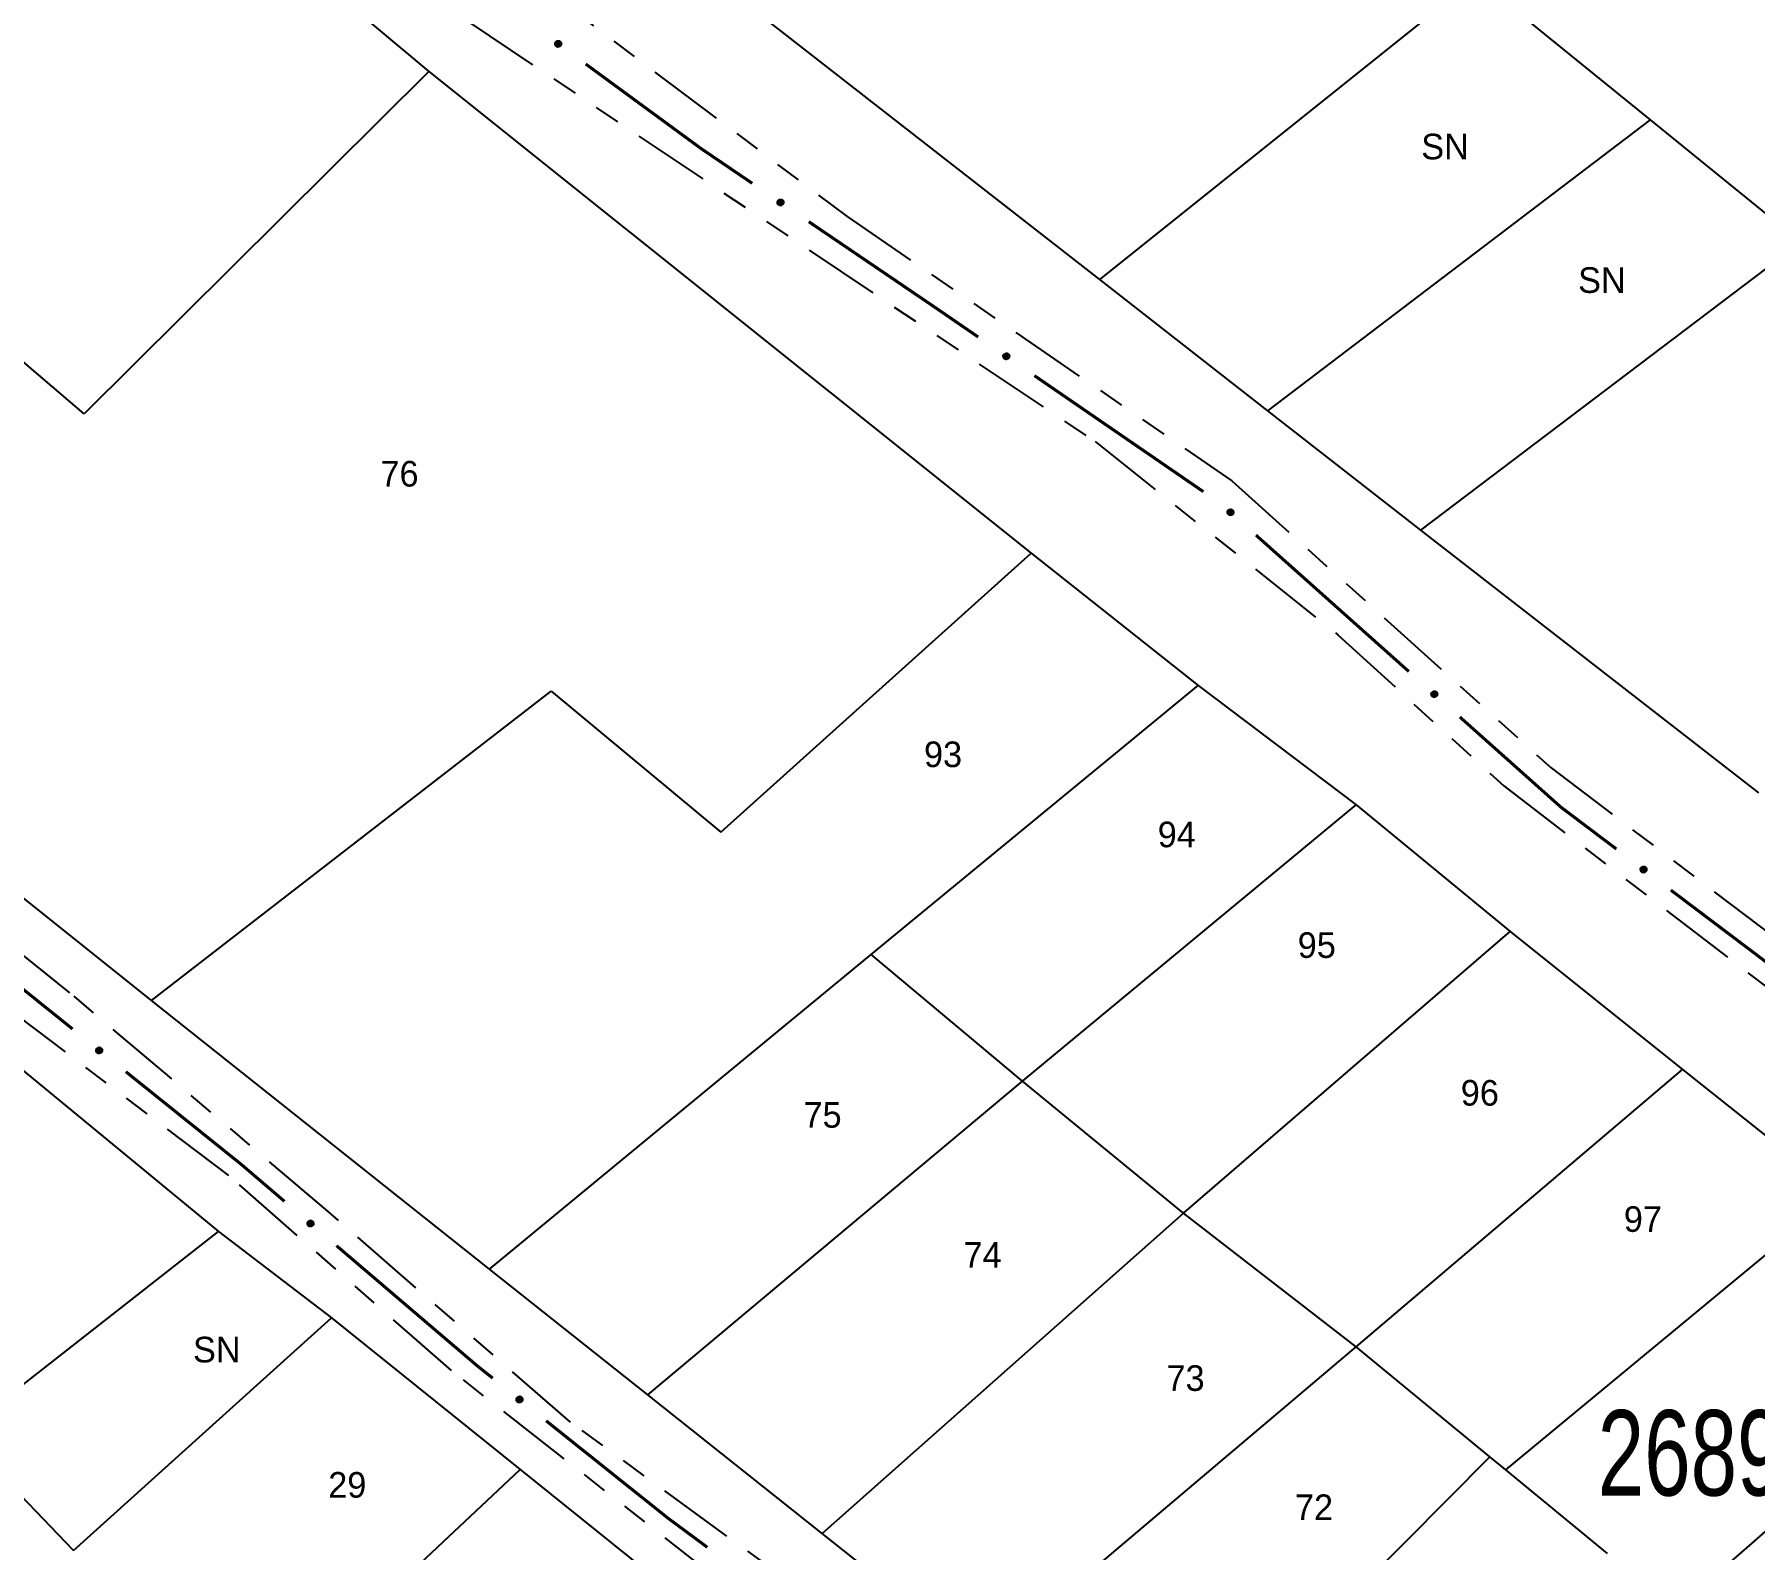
# Model space of a CAD drawing. Extents: x 207981 to 210201, y 4876477 to 4878908.
# Drawn here: x 208648.8 to 208749.6, y 4877163.4 to 4877252.1 of the extents above; entities that cross this region are included whole.
import ezdxf
from ezdxf.enums import TextEntityAlignment as Align

# ---------------------------------------------------------------- set-up
doc = ezdxf.new("R2010")
doc.units = 0
doc.header["$LTSCALE"] = 1.5
doc.header["$MEASUREMENT"] = 0
doc.linetypes.add('TRACO_25', pattern=[8, 3, -1, 1, -1, 1, -1])
for name, color, linetype in [('CD_MALHA_LOTES', 7, 'CONTINUOUS'), ('CD_TXT_QUADRA', 255, 'CONTINUOUS'), ('RU-QUADRA', 210, 'CONTINUOUS'), ('SV-EIXO-RUA-N-PAV', 6, 'CONTINUOUS'), ('SV-RUA-NAO-PAV', 7, 'CONTINUOUS'), ('Th_NmrPort', 1, 'CONTINUOUS')]:
    doc.layers.add(name, color=color, linetype=linetype)
doc.styles.add('ARIAL', font='ARIAL.SHX')

msp = doc.modelspace()

# ---------------------------------------------------------------- linework, layer by layer
at = {"layer": 'CD_MALHA_LOTES', "linetype": 'Continuous', "flags": 128}
for points in [[(208649.9, 4877268.36), (208671.95, 4877249.93)], [(208711.24, 4877237.75), (208682.41, 4877260.24)], [(208711.24, 4877237.75), (208733.28, 4877255.39)], [(208743.5, 4877247.1), (208733.28, 4877255.39)], [(208671.95, 4877249.93), (208651.75, 4877229.89)], [(208671.95, 4877249.93), (208707.23, 4877221.72)], [(208721.08, 4877230.06), (208743.5, 4877247.1)], [(208752.33, 4877239.94), (208743.5, 4877247.1)], [(208730.04, 4877223.07), (208752.33, 4877239.94)], [(208721.08, 4877230.06), (208711.24, 4877237.75)], [(208651.75, 4877229.89), (208647.2, 4877233.76)], [(208730.04, 4877223.07), (208721.08, 4877230.06)], [(208749.85, 4877207.69), (208730.04, 4877223.07)], [(208689.04, 4877205.39), (208707.23, 4877221.72)], [(208707.23, 4877221.72), (208717, 4877213.98)], [(208655.7, 4877195.53), (208629.01, 4877216.87)], [(208655.7, 4877195.53), (208679.11, 4877213.64)], [(208679.11, 4877213.64), (208689.04, 4877205.39)], [(208697.86, 4877198.22), (208717, 4877213.98)], [(208717, 4877213.98), (208726.26, 4877206.99)], [(208706.72, 4877190.82), (208726.26, 4877206.99)], [(208726.26, 4877206.99), (208735.27, 4877199.58)], [(208716.15, 4877183.08), (208735.27, 4877199.58)], [(208735.27, 4877199.58), (208745.37, 4877191.5)], [(208675.49, 4877179.81), (208697.86, 4877198.22)], [(208706.72, 4877190.82), (208697.86, 4877198.22)], [(208675.49, 4877179.81), (208655.7, 4877195.53)], [(208647.65, 4877191.87), (208659.63, 4877182)], [(208726.26, 4877175.25), (208745.37, 4877191.5)], [(208745.37, 4877191.5), (208754.55, 4877184.19)], [(208684.77, 4877172.44), (208706.72, 4877190.82)], [(208716.15, 4877183.08), (208706.72, 4877190.82)], [(208735.02, 4877168.05), (208754.55, 4877184.19)], [(208694.98, 4877164.33), (208716.15, 4877183.08)], [(208726.26, 4877175.25), (208716.15, 4877183.08)], [(208644.53, 4877170.2), (208659.63, 4877182)], [(208659.63, 4877182), (208666.25, 4877176.95)], [(208684.77, 4877172.44), (208675.49, 4877179.81)], [(208651.14, 4877163.34), (208666.25, 4877176.95)], [(208666.25, 4877176.95), (208677.3, 4877168.08)], [(208744.98, 4877159.86), (208764.12, 4877176.57)], [(208704.45, 4877156.81), (208726.26, 4877175.25)], [(208734.08, 4877168.82), (208726.26, 4877175.25)], [(208694.98, 4877164.33), (208684.77, 4877172.44)], [(208651.14, 4877163.34), (208644.53, 4877170.2)], [(208714.44, 4877149.03), (208734.08, 4877168.82)], [(208735.02, 4877168.05), (208734.08, 4877168.82)], [(208660.82, 4877152.6), (208677.3, 4877168.08)], [(208677.3, 4877168.08), (208688.16, 4877159.34)], [(208740.98, 4877163.15), (208735.02, 4877168.05)], [(208704.45, 4877156.81), (208694.98, 4877164.33)]]:
    msp.add_lwpolyline(points, dxfattribs=at)
at = {"layer": 'RU-QUADRA', "linetype": 'Continuous', "flags": 128}
for points in [[(208749.85, 4877207.69), (208730.04, 4877223.07), (208721.08, 4877230.06), (208711.24, 4877237.75), (208682.41, 4877260.24), (208673.1, 4877268.04), (208663.53, 4877276.06), (208644.37, 4877292.11), (208633.05, 4877301.59), (208622.98, 4877310.01), (208603.37, 4877326.42), (208612.27, 4877334.21), (208622.18, 4877342.9), (208631.59, 4877351.14), (208641.67, 4877359.97), (208661.34, 4877344.56), (208673, 4877335.43), (208684.34, 4877326.55), (208696.11, 4877317.09), (208704.77, 4877309.72), (208714.94, 4877301.75), (208743.65, 4877278.89), (208772.63, 4877255.61)], [(208649.9, 4877268.36), (208671.95, 4877249.93), (208707.23, 4877221.72), (208717, 4877213.98), (208726.26, 4877206.99), (208735.27, 4877199.58), (208745.37, 4877191.5), (208754.55, 4877184.19)], [(208534.84, 4877250.43), (208544.58, 4877259.42), (208553.5, 4877267.84), (208572.48, 4877252.05), (208582.35, 4877244.06), (208592.83, 4877235.75), (208602.76, 4877227.64), (208611.63, 4877220.4), (208620.37, 4877213.65), (208628.11, 4877207.54), (208640.28, 4877197.74), (208647.65, 4877191.87), (208659.63, 4877182), (208666.25, 4877176.95), (208677.3, 4877168.08), (208688.16, 4877159.34)], [(208704.45, 4877156.81), (208694.98, 4877164.33), (208684.77, 4877172.44), (208675.49, 4877179.81), (208655.7, 4877195.53), (208629.01, 4877216.87), (208623.89, 4877220.97), (208619.91, 4877224.15), (208612.24, 4877230.28), (208591.89, 4877246.56), (208586.84, 4877250.26), (208581.95, 4877254.14)]]:
    msp.add_lwpolyline(points, dxfattribs=at)
at = {"layer": 'SV-EIXO-RUA-N-PAV'}
for points in [[(208679.467983, 4877251.720946), (208679.516209, 4877251.729085), (208679.559322, 4877251.726219), (208679.594592, 4877251.713478), (208679.622823, 4877251.694093), (208679.649471, 4877251.671008), (208679.671204, 4877251.641806), (208679.688145, 4877251.604052), (208679.696649, 4877251.555732), (208679.69081, 4877251.51176), (208679.680169, 4877251.476514), (208679.661651, 4877251.445912), (208679.638791, 4877251.4204), (208679.607711, 4877251.398829), (208679.569284, 4877251.382034), (208679.520489, 4877251.374659), (208679.478241, 4877251.377759), (208679.44445, 4877251.390978), (208679.413803, 4877251.40979), (208679.38688, 4877251.433684), (208679.365712, 4877251.462472), (208679.348872, 4877251.501193), (208679.342231, 4877251.54945), (208679.344842, 4877251.591622), (208679.357583, 4877251.62559), (208679.376783, 4877251.655345), (208679.399612, 4877251.682355), (208679.428057, 4877251.705423), (208679.467983, 4877251.720946)], [(208692.484991, 4877242.428224), (208692.532891, 4877242.438102), (208692.576079, 4877242.436797), (208692.611787, 4877242.425341), (208692.640701, 4877242.406989), (208692.668167, 4877242.384883), (208692.690941, 4877242.356486), (208692.709237, 4877242.31937), (208692.719483, 4877242.271389), (208692.715238, 4877242.227235), (208692.705879, 4877242.191626), (208692.688479, 4877242.160375), (208692.666557, 4877242.134053), (208692.636278, 4877242.111372), (208692.598483, 4877242.093198), (208692.549987, 4877242.084063), (208692.507655, 4877242.085633), (208692.473408, 4877242.097621), (208692.442101, 4877242.115312), (208692.41433, 4877242.138217), (208692.392135, 4877242.166221), (208692.373906, 4877242.204307), (208692.365524, 4877242.252293), (208692.366608, 4877242.294531), (208692.378112, 4877242.328938), (208692.396223, 4877242.359368), (208692.41806, 4877242.387186), (208692.445652, 4877242.411267), (208692.484991, 4877242.428224)], [(208705.710486, 4877233.422455), (208705.75844, 4877233.432071), (208705.80162, 4877233.430531), (208705.837265, 4877233.41888), (208705.866079, 4877233.400371), (208705.893424, 4877233.378115), (208705.916043, 4877233.349595), (208705.934135, 4877233.312379), (208705.94412, 4877233.264343), (208705.939634, 4877233.220212), (208705.930081, 4877233.184655), (208705.912511, 4877233.153499), (208705.890446, 4877233.127297), (208705.860043, 4877233.104782), (208705.82215, 4877233.086815), (208705.773604, 4877233.077944), (208705.731282, 4877233.079745), (208705.697101, 4877233.09192), (208705.66589, 4877233.109781), (208705.638245, 4877233.132837), (208705.616204, 4877233.160962), (208705.598182, 4877233.199147), (208705.590062, 4877233.247177), (208705.591376, 4877233.289409), (208705.603068, 4877233.323753), (208705.621345, 4877233.354084), (208705.643333, 4877233.381782), (208705.671056, 4877233.405713), (208705.710486, 4877233.422455)], [(208718.860021, 4877224.291648), (208718.908805, 4877224.295135), (208718.951446, 4877224.288156), (208718.985335, 4877224.272098), (208719.011581, 4877224.250101), (208719.035898, 4877224.224571), (208719.054736, 4877224.193424), (208719.067986, 4877224.154222), (208719.071827, 4877224.105309), (208719.061807, 4877224.062098), (208719.047842, 4877224.028032), (208719.02648, 4877223.999342), (208719.001284, 4877223.976135), (208718.968282, 4877223.957638), (208718.928424, 4877223.944598), (208718.879147, 4877223.941926), (208718.83739, 4877223.949055), (208718.805019, 4877223.965447), (208718.776313, 4877223.987105), (208718.7518, 4877224.013466), (208718.733484, 4877224.044148), (208718.720427, 4877224.084303), (208718.718435, 4877224.132974), (208718.725069, 4877224.174702), (208718.741003, 4877224.207295), (208718.762962, 4877224.235077), (208718.788271, 4877224.259778), (208718.818793, 4877224.280017), (208718.860021, 4877224.291648)], [(208730.801971, 4877213.643196), (208730.850755, 4877213.646687), (208730.893396, 4877213.639711), (208730.927286, 4877213.623657), (208730.953534, 4877213.601661), (208730.977854, 4877213.576134), (208730.996694, 4877213.544988), (208731.009948, 4877213.505787), (208731.013793, 4877213.456875), (208731.003776, 4877213.413663), (208730.989814, 4877213.379595), (208730.968454, 4877213.350904), (208730.94326, 4877213.327695), (208730.91026, 4877213.309194), (208730.870403, 4877213.296151), (208730.821126, 4877213.293475), (208730.779369, 4877213.3006), (208730.746997, 4877213.31699), (208730.718289, 4877213.338646), (208730.693773, 4877213.365005), (208730.675455, 4877213.395685), (208730.662395, 4877213.435839), (208730.660398, 4877213.48451), (208730.667029, 4877213.526239), (208730.682959, 4877213.558833), (208730.704917, 4877213.586616), (208730.730223, 4877213.611319), (208730.760744, 4877213.631562), (208730.801971, 4877213.643196)], [(208743.045092, 4877203.375838), (208743.093427, 4877203.383305), (208743.136495, 4877203.379838), (208743.171584, 4877203.366608), (208743.199543, 4877203.346831), (208743.225868, 4877203.323378), (208743.247191, 4877203.293876), (208743.263605, 4877203.25589), (208743.271435, 4877203.207455), (208743.264984, 4877203.163569), (208743.253854, 4877203.128474), (208743.234911, 4877203.098133), (208743.211698, 4877203.072942), (208743.180321, 4877203.051806), (208743.141663, 4877203.035548), (208743.09277, 4877203.028853), (208743.05057, 4877203.032541), (208743.016966, 4877203.04623), (208742.986584, 4877203.065467), (208742.959996, 4877203.089733), (208742.939231, 4877203.118814), (208742.922932, 4877203.157765), (208742.916964, 4877203.20611), (208742.920162, 4877203.248242), (208742.933375, 4877203.282029), (208742.952987, 4877203.311514), (208742.97619, 4877203.338203), (208743.004954, 4877203.360873), (208743.045092, 4877203.375838)], [(208652.678296, 4877192.440965), (208652.629758, 4877192.434952), (208652.586813, 4877192.439708), (208652.552137, 4877192.453985), (208652.524784, 4877192.47459), (208652.499174, 4877192.498823), (208652.478745, 4877192.528951), (208652.463478, 4877192.567412), (208652.457103, 4877192.616059), (208652.464867, 4877192.659732), (208652.477045, 4877192.694478), (208652.496889, 4877192.724237), (208652.520847, 4877192.748721), (208652.552844, 4877192.768907), (208652.591972, 4877192.783998), (208652.641044, 4877192.789224), (208652.683114, 4877192.784272), (208652.716292, 4877192.769582), (208652.746084, 4877192.749443), (208652.771932, 4877192.72439), (208652.791816, 4877192.6947), (208652.806939, 4877192.655277), (208652.811455, 4877192.606775), (208652.806996, 4877192.564758), (208652.792776, 4877192.531383), (208652.772288, 4877192.502499), (208652.748295, 4877192.476518), (208652.718864, 4877192.454721), (208652.678296, 4877192.440965)], [(208665.048266, 4877182.300672), (208664.99957, 4877182.29612), (208664.956787, 4877182.302166), (208664.922556, 4877182.317479), (208664.895835, 4877182.338899), (208664.870966, 4877182.36389), (208664.851452, 4877182.394619), (208664.837348, 4877182.433522), (208664.83244, 4877182.482339), (208664.841514, 4877182.525759), (208664.854731, 4877182.560122), (208664.875462, 4877182.589271), (208664.900145, 4877182.613023), (208664.932734, 4877182.632238), (208664.972298, 4877182.646145), (208665.021505, 4877182.649893), (208665.063407, 4877182.643678), (208665.096129, 4877182.627997), (208665.125301, 4877182.606971), (208665.150385, 4877182.581152), (208665.169366, 4877182.550877), (208665.183297, 4877182.511017), (208665.186352, 4877182.462401), (208665.180631, 4877182.420538), (208665.165414, 4877182.387605), (208665.144066, 4877182.35935), (208665.119303, 4877182.334102), (208665.08923, 4877182.313201), (208665.048266, 4877182.300672)], [(208677.292182, 4877171.99745), (208677.243661, 4877171.991311), (208677.200704, 4877171.995957), (208677.16599, 4877172.010144), (208677.138584, 4877172.03068), (208677.112912, 4877172.054846), (208677.092406, 4877172.084922), (208677.077039, 4877172.123343), (208677.070539, 4877172.171974), (208677.078191, 4877172.215667), (208677.090279, 4877172.250443), (208677.110047, 4877172.280254), (208677.133941, 4877172.304799), (208677.165886, 4877172.325067), (208677.204975, 4877172.340259), (208677.254033, 4877172.345612), (208677.296116, 4877172.340768), (208677.329332, 4877172.326164), (208677.359175, 4877172.306102), (208677.385088, 4877172.281115), (208677.405048, 4877172.251477), (208677.420273, 4877172.212093), (208677.424914, 4877172.163603), (208677.420563, 4877172.121575), (208677.406429, 4877172.088163), (208677.386015, 4877172.059226), (208677.36209, 4877172.033183), (208677.332716, 4877172.01131), (208677.292182, 4877171.99745)]]:
    msp.add_lwpolyline(points, close=True, dxfattribs=at)
for points in [[(208679.342231, 4877251.54945), (208679.607711, 4877251.398829)], [(208679.344695, 4877251.568446), (208679.618816, 4877251.411564)], [(208679.344842, 4877251.591622), (208679.638791, 4877251.4204)], [(208679.348872, 4877251.501193), (208679.569284, 4877251.382034)], [(208679.349553, 4877251.524286), (208679.585739, 4877251.391818)], [(208679.353557, 4877251.605934), (208679.64749, 4877251.434535)], [(208679.357583, 4877251.62559), (208679.661651, 4877251.445912)], [(208679.36314, 4877251.480497), (208679.538354, 4877251.382557)], [(208679.365712, 4877251.462472), (208679.520489, 4877251.374659)], [(208679.369023, 4877251.638584), (208679.667947, 4877251.460144)], [(208679.376783, 4877251.655345), (208679.680169, 4877251.476514)], [(208679.380172, 4877251.446026), (208679.493901, 4877251.379607)], [(208679.38688, 4877251.433684), (208679.478241, 4877251.377759)], [(208679.3919, 4877251.667495), (208679.682531, 4877251.498516)], [(208679.399612, 4877251.682355), (208679.69081, 4877251.51176)], [(208679.417566, 4877251.690979), (208679.690292, 4877251.536811)], [(208679.428057, 4877251.705423), (208679.696649, 4877251.555732)], [(208679.447635, 4877251.711237), (208679.688442, 4877251.580458)], [(208679.467983, 4877251.720946), (208679.688145, 4877251.604052)], [(208679.494432, 4877251.724312), (208679.67346, 4877251.626961)], [(208679.516209, 4877251.729085), (208679.671204, 4877251.641806)], [(208679.540792, 4877251.727557), (208679.652614, 4877251.660844)], [(208679.559322, 4877251.726219), (208679.649471, 4877251.671008)], [(208692.365524, 4877242.252293), (208692.636278, 4877242.111372)], [(208692.366608, 4877242.294531), (208692.666557, 4877242.134053)], [(208692.367299, 4877242.271364), (208692.646915, 4877242.1245)], [(208692.373751, 4877242.22741), (208692.614574, 4877242.103571)], [(208692.373906, 4877242.204307), (208692.598483, 4877242.093198)], [(208692.3748, 4877242.309149), (208692.67474, 4877242.148493)], [(208692.378112, 4877242.328938), (208692.688479, 4877242.160375)], [(208692.388914, 4877242.184141), (208692.567555, 4877242.092602)], [(208692.389075, 4877242.342337), (208692.694257, 4877242.174826)], [(208692.392135, 4877242.166221), (208692.549987, 4877242.084063)], [(208692.396223, 4877242.359368), (208692.705879, 4877242.191626)], [(208692.407181, 4877242.150308), (208692.523237, 4877242.088046)], [(208692.410891, 4877242.372057), (208692.707443, 4877242.213699)], [(208692.41433, 4877242.138217), (208692.507655, 4877242.085633)], [(208692.41806, 4877242.387186), (208692.715238, 4877242.227235)], [(208692.435691, 4877242.396454), (208692.713815, 4877242.25225)], [(208692.445652, 4877242.411267), (208692.719483, 4877242.271389)], [(208692.465008, 4877242.417786), (208692.710387, 4877242.295802)], [(208692.484991, 4877242.428224), (208692.709237, 4877242.31937)], [(208692.511301, 4877242.432545), (208692.693733, 4877242.341732)], [(208692.532891, 4877242.438102), (208692.690941, 4877242.356486)], [(208692.557514, 4877242.437464), (208692.671675, 4877242.374839)], [(208692.576079, 4877242.436797), (208692.668167, 4877242.384883)], [(208705.590062, 4877233.247177), (208705.860043, 4877233.104782)], [(208705.591376, 4877233.289409), (208705.890446, 4877233.127297)], [(208705.591941, 4877233.266239), (208705.870752, 4877233.117851)], [(208705.598153, 4877233.22225), (208705.838297, 4877233.097099)], [(208705.598182, 4877233.199147), (208705.82215, 4877233.086815)], [(208705.599648, 4877233.303983), (208705.898707, 4877233.141693)], [(208705.603068, 4877233.323753), (208705.912511, 4877233.153499)], [(208705.61308, 4877233.178899), (208705.791219, 4877233.086387)], [(208705.614104, 4877233.337092), (208705.918368, 4877233.167918)], [(208705.616204, 4877233.160962), (208705.773604, 4877233.077944)], [(208705.621345, 4877233.354084), (208705.930081, 4877233.184655)], [(208705.631162, 4877233.144967), (208705.746877, 4877233.082072)], [(208705.636081, 4877233.366692), (208705.931766, 4877233.20672)], [(208705.638245, 4877233.132837), (208705.731282, 4877233.079745)], [(208705.643333, 4877233.381782), (208705.939634, 4877233.220212)], [(208705.661014, 4877233.390953), (208705.938347, 4877233.245235)], [(208705.671056, 4877233.405713), (208705.94412, 4877233.264343)], [(208705.690447, 4877233.412125), (208705.935157, 4877233.288805)], [(208705.710486, 4877233.422455), (208705.934135, 4877233.312379)], [(208705.73682, 4877233.426632), (208705.918754, 4877233.334825)], [(208705.75844, 4877233.432071), (208705.916043, 4877233.349595)], [(208705.783059, 4877233.431299), (208705.896877, 4877233.368052)], [(208705.80162, 4877233.430531), (208705.893424, 4877233.378115)], [(208718.718435, 4877224.132974), (208718.968282, 4877223.957638)], [(208718.720427, 4877224.084303), (208718.928424, 4877223.944598)], [(208718.722705, 4877224.151646), (208718.980555, 4877223.969251)], [(208718.723315, 4877224.107225), (208718.94574, 4877223.952762)], [(208718.725069, 4877224.174702), (208719.001284, 4877223.976135)], [(208718.732649, 4877224.062336), (208718.897686, 4877223.948078)], [(208718.733484, 4877224.044148), (208718.879147, 4877223.941926)], [(208718.735114, 4877224.188115), (208719.011295, 4877223.989373)], [(208718.741003, 4877224.207295), (208719.02648, 4877223.999342)], [(208718.746304, 4877224.026393), (208718.853154, 4877223.949395)], [(208718.7518, 4877224.013466), (208718.83739, 4877223.949055)], [(208718.753634, 4877224.219135), (208719.034109, 4877224.012907)], [(208718.762962, 4877224.235077), (208719.047842, 4877224.028032)], [(208718.779173, 4877224.245724), (208719.052298, 4877224.049707)], [(208718.788271, 4877224.259778), (208719.061807, 4877224.062098)], [(208718.806968, 4877224.266644), (208719.063689, 4877224.087083)], [(208718.818793, 4877224.280017), (208719.071827, 4877224.105309)], [(208718.838838, 4877224.283931), (208719.066024, 4877224.130707)], [(208718.860021, 4877224.291648), (208719.067986, 4877224.154222)], [(208718.886671, 4877224.292468), (208719.055561, 4877224.17843)], [(208718.908805, 4877224.295135), (208719.054736, 4877224.193424)], [(208718.93313, 4877224.291261), (208719.038053, 4877224.214153)], [(208718.951446, 4877224.288156), (208719.035898, 4877224.224571)], [(208730.667029, 4877213.526239), (208730.94326, 4877213.327695)], [(208730.677073, 4877213.539652), (208730.953271, 4877213.340934)], [(208730.682959, 4877213.558833), (208730.968454, 4877213.350904)], [(208730.69559, 4877213.570673), (208730.976083, 4877213.36447)], [(208730.704917, 4877213.586616), (208730.989814, 4877213.379595)], [(208730.721126, 4877213.597265), (208730.994269, 4877213.401271)], [(208730.730223, 4877213.611319), (208731.003776, 4877213.413663)], [(208730.74892, 4877213.618187), (208731.005656, 4877213.438649)], [(208730.760744, 4877213.631562), (208731.013793, 4877213.456875)], [(208730.780788, 4877213.635477), (208731.007988, 4877213.482272)], [(208730.801971, 4877213.643196), (208731.009948, 4877213.505787)], [(208730.828621, 4877213.644018), (208730.99752, 4877213.529995)], [(208730.850755, 4877213.646687), (208730.996694, 4877213.544988)], [(208730.875079, 4877213.642815), (208730.98001, 4877213.565716)], [(208730.893396, 4877213.639711), (208730.977854, 4877213.576134)], [(208730.660398, 4877213.48451), (208730.91026, 4877213.309194)], [(208730.662395, 4877213.435839), (208730.870403, 4877213.296151)], [(208730.664667, 4877213.503182), (208730.922532, 4877213.320809)], [(208730.66528, 4877213.458761), (208730.887719, 4877213.304317)], [(208730.674619, 4877213.413873), (208730.839665, 4877213.299629)], [(208730.675455, 4877213.395685), (208730.821126, 4877213.293475)], [(208730.688276, 4877213.377931), (208730.795133, 4877213.300942)], [(208730.693773, 4877213.365005), (208730.779369, 4877213.3006)], [(208742.916964, 4877203.20611), (208743.180321, 4877203.051806)], [(208742.919692, 4877203.225069), (208743.191602, 4877203.064385)], [(208742.920162, 4877203.248242), (208743.211698, 4877203.072942)], [(208742.922932, 4877203.157765), (208743.141663, 4877203.035548)], [(208742.923935, 4877203.180847), (208743.158253, 4877203.045102)], [(208742.929076, 4877203.262431), (208743.220593, 4877203.086955)], [(208742.933375, 4877203.282029), (208743.234911, 4877203.098133)], [(208742.936911, 4877203.136873), (208743.110744, 4877203.036502)], [(208742.939231, 4877203.118814), (208743.09277, 4877203.028853)], [(208742.944995, 4877203.294862), (208743.241405, 4877203.112277)], [(208742.952987, 4877203.311514), (208743.253854, 4877203.128474)], [(208742.953461, 4877203.102167), (208743.066254, 4877203.034171)], [(208742.959996, 4877203.089733), (208743.05057, 4877203.032541)], [(208742.968272, 4877203.323452), (208743.256522, 4877203.150441)], [(208742.97619, 4877203.338203), (208743.264984, 4877203.163569)], [(208742.994263, 4877203.346576), (208743.264816, 4877203.188625)], [(208743.004954, 4877203.360873), (208743.271435, 4877203.207455)], [(208743.024611, 4877203.366413), (208743.263573, 4877203.232293)], [(208743.045092, 4877203.375838), (208743.263605, 4877203.25589)], [(208743.071585, 4877203.378835), (208743.24924, 4877203.279)], [(208743.093427, 4877203.383305), (208743.247191, 4877203.293876)], [(208743.117987, 4877203.381435), (208743.228868, 4877203.31317)], [(208743.136495, 4877203.379838), (208743.225868, 4877203.323378)], [(208652.718864, 4877192.454721), (208652.457103, 4877192.616059)], [(208652.678296, 4877192.440965), (208652.463478, 4877192.567412)], [(208652.69905, 4877192.449772), (208652.464217, 4877192.590997)], [(208652.729979, 4877192.46869), (208652.464284, 4877192.634683)], [(208652.748295, 4877192.476518), (208652.464867, 4877192.659732)], [(208652.756652, 4877192.491024), (208652.47372, 4877192.672601)], [(208652.772288, 4877192.502499), (208652.477045, 4877192.694478)], [(208652.651724, 4877192.438764), (208652.477143, 4877192.543881)], [(208652.629758, 4877192.434952), (208652.478745, 4877192.528951)], [(208652.780776, 4877192.518903), (208652.489974, 4877192.710295)], [(208652.605266, 4877192.437557), (208652.496481, 4877192.509116)], [(208652.792776, 4877192.531383), (208652.496889, 4877192.724237)], [(208652.586813, 4877192.439708), (208652.499174, 4877192.498823)], [(208652.79766, 4877192.550843), (208652.511536, 4877192.734981)], [(208652.806996, 4877192.564758), (208652.520847, 4877192.748721)], [(208652.80816, 4877192.587906), (208652.541191, 4877192.756672)], [(208652.811455, 4877192.606775), (208652.552844, 4877192.768907)], [(208652.805245, 4877192.632236), (208652.575102, 4877192.774946)], [(208652.806939, 4877192.655277), (208652.591972, 4877192.783998)], [(208652.793593, 4877192.67658), (208652.622849, 4877192.782117)], [(208652.791816, 4877192.6947), (208652.641044, 4877192.789224)], [(208652.778091, 4877192.711766), (208652.667389, 4877192.783114)], [(208652.771932, 4877192.72439), (208652.683114, 4877192.784272)], [(208665.08923, 4877182.313201), (208664.83244, 4877182.482339)], [(208665.048266, 4877182.300672), (208664.837348, 4877182.433522)], [(208665.069276, 4877182.30885), (208664.838796, 4877182.457074)], [(208665.10076, 4877182.326829), (208664.840178, 4877182.500738)], [(208665.119303, 4877182.334102), (208664.841514, 4877182.525759)], [(208665.02164, 4877182.29927), (208664.850299, 4877182.409591)], [(208665.128092, 4877182.348351), (208664.850749, 4877182.538355)], [(208664.99957, 4877182.29612), (208664.851452, 4877182.394619)], [(208665.144066, 4877182.35935), (208664.854731, 4877182.560122)], [(208665.153044, 4877182.375492), (208664.86813, 4877182.575543)], [(208664.975167, 4877182.299462), (208664.868584, 4877182.374259)], [(208664.956787, 4877182.302166), (208664.870966, 4877182.36389)], [(208665.165414, 4877182.387605), (208664.875462, 4877182.589271)], [(208665.170881, 4877182.406909), (208664.890424, 4877182.59957)], [(208665.180631, 4877182.420538), (208664.900145, 4877182.613023)], [(208665.182491, 4877182.44364), (208664.920718, 4877182.620359)], [(208665.186352, 4877182.462401), (208664.932734, 4877182.632238)], [(208665.180911, 4877182.488038), (208664.955164, 4877182.637605)], [(208665.183297, 4877182.511017), (208664.972298, 4877182.646145)], [(208665.170598, 4877182.532712), (208665.003105, 4877182.643337)], [(208665.169366, 4877182.550877), (208665.021505, 4877182.649893)], [(208665.156161, 4877182.568348), (208665.047654, 4877182.642993)], [(208665.150385, 4877182.581152), (208665.063407, 4877182.643678)], [(208677.370409, 4877172.047711), (208677.08701, 4877172.228558)], [(208677.386015, 4877172.059226), (208677.090279, 4877172.250443)], [(208677.394461, 4877172.075652), (208677.103167, 4877172.266294)], [(208677.406429, 4877172.088163), (208677.110047, 4877172.280254)], [(208677.411263, 4877172.107635), (208677.124665, 4877172.291036)], [(208677.420563, 4877172.121575), (208677.133941, 4877172.304799)], [(208677.421667, 4877172.144726), (208677.154264, 4877172.312802)], [(208677.424914, 4877172.163603), (208677.165886, 4877172.325067)], [(208677.418638, 4877172.189048), (208677.188129, 4877172.331164)], [(208677.420273, 4877172.212093), (208677.204975, 4877172.340259)], [(208677.406872, 4877172.233361), (208677.235856, 4877172.338458)], [(208677.405048, 4877172.251477), (208677.254033, 4877172.345612)], [(208677.39128, 4877172.268507), (208677.280394, 4877172.33957)], [(208677.385088, 4877172.281115), (208677.296116, 4877172.340768)], [(208677.332716, 4877172.01131), (208677.070539, 4877172.171974)], [(208677.292182, 4877171.99745), (208677.077039, 4877172.123343)], [(208677.343794, 4877172.025308), (208677.077673, 4877172.190616)], [(208677.312914, 4877172.00631), (208677.077717, 4877172.14693)], [(208677.36209, 4877172.033183), (208677.078191, 4877172.215667)], [(208677.265616, 4877171.99518), (208677.090765, 4877172.099848)], [(208677.243661, 4877171.991311), (208677.092406, 4877172.084922)], [(208677.219161, 4877171.993854), (208677.110193, 4877172.065132)], [(208677.200704, 4877171.995957), (208677.112912, 4877172.054846)]]:
    msp.add_lwpolyline(points, dxfattribs=at)
at = {"layer": 'SV-EIXO-RUA-N-PAV', "const_width": 0.18}
for points in [[(208681.132067, 4877250.365104), (208687.585075, 4877245.636607)], [(208687.585075, 4877245.636607), (208687.88904, 4877245.413874)], [(208687.88904, 4877245.413874), (208690.887121, 4877243.379461)], [(208694.197024, 4877241.133456), (208701.644306, 4877236.079943)], [(208701.644306, 4877236.079943), (208701.730597, 4877236.021388)], [(208701.730597, 4877236.021388), (208704.117829, 4877234.382393)], [(208707.415432, 4877232.118367), (208717.308241, 4877225.326289)], [(208720.386714, 4877222.782777), (208727.850306, 4877216.127344)], [(208727.850306, 4877216.127344), (208727.99248, 4877216.000564)], [(208727.99248, 4877216.000564), (208729.343128, 4877214.796373)], [(208732.328792, 4877212.134455), (208737.553705, 4877207.476098)], [(208737.553705, 4877207.476098), (208738.250063, 4877206.85525)], [(208738.250063, 4877206.85525), (208741.496867, 4877204.405906)], [(208744.690132, 4877201.996952), (208751.874978, 4877196.576805)], [(208651.075342, 4877193.868559), (208646.395951, 4877197.623995)], [(208660.920734, 4877185.967162), (208654.194937, 4877191.364936)], [(208661.206812, 4877185.723068), (208660.920734, 4877185.967162)], [(208663.488975, 4877183.775831), (208661.206812, 4877185.723068)], [(208674.743938, 4877174.17262), (208666.531858, 4877181.179514)], [(208674.904046, 4877174.044802), (208674.743938, 4877174.17262)], [(208675.685555, 4877173.420908), (208674.904046, 4877174.044802)], [(208685.972342, 4877165.208768), (208678.811591, 4877170.925333)], [(208686.645331, 4877164.710651), (208685.972342, 4877165.208768)], [(208688.252895, 4877163.520803), (208686.645331, 4877164.710651)]]:
    msp.add_lwpolyline(points, dxfattribs=at)
at = {"layer": 'SV-RUA-NAO-PAV', "linetype": 'TRACO_25'}
for points in [[(208489.951804, 4877423.539034, 3.536375), (208500.646516, 4877415.098751, 3.511387), (208542.680789, 4877374.429569, 3.711287), (208582.070048, 4877335.440926, 3.936174), (208585.018711, 4877332.773456, 4.610834), (208594.416723, 4877323.049601, 4.028788), (208607.088959, 4877311.174281, 4.377327), (208637.68137, 4877286.894898, 5.422946), (208656.393693, 4877271.520486, 6.593043), (208696.442403, 4877241.434249, 9.306673), (208718.967557, 4877225.962213, 9.953961), (208737.673975, 4877209.159704, 10.626145), (208789.076615, 4877170.136172, 10.99958)], [(208699.105128, 4877157.112806, 10.07844), (208680.247296, 4877170.848758, 10.07844), (208666.045719, 4877183.187833, 10.07844), (208650.912891, 4877195.992534, 10.07844), (208633.219123, 4877210.194111, 10.07844), (208616.223793, 4877222.533186, 10.07844), (208605.009437, 4877232.465576, 10.028648), (208598.018817, 4877237.983412, 6.468565), (208594.453921, 4877240.675582, 6.418774), (208588.301702, 4877245.018324, 6.443669), (208582.253885, 4877250.278166, 6.493461), (208577.609713, 4877254.39782, 6.493461)], [(208674.27291, 4877252.827576, 8.435325), (208710.962653, 4877228.256665, 9.680109), (208725.20731, 4877216.929187, 10.227814), (208734.904864, 4877208.094265, 10.501667), (208763.50911, 4877186.217538, 10.750624)], [(208765.633674, 4877102.67038, 9.953961), (208742.363824, 4877121.313844, 9.929066), (208719.654093, 4877137.459758, 9.829483), (208706.787948, 4877147.334671, 10.028648), (208689.326993, 4877161.303436, 10.028648), (208673.262914, 4877173.875323, 10.028648), (208660.225401, 4877185.283148, 10.028648), (208642.066007, 4877199.019099, 10.028648), (208624.372239, 4877212.987863, 10.028648), (208610.403475, 4877224.162875, 10.028648), (208604.242686, 4877228.721041, 10.028648), (208602.47884, 4877223.736635, 7.090957), (208601.090053, 4877220.074141, 6.891792), (208597.936427, 4877215.896826, 6.891792), (208594.539823, 4877211.139937, 6.891792), (208590.167126, 4877206.244294, 6.891792), (208584.910886, 4877201.787392, 6.891792), (208579.505901, 4877197.203171, 6.891792), (208574.521073, 4877193.075708, 6.891792), (208568.828085, 4877187.300471, 7.165644)]]:
    msp.add_polyline3d(points, dxfattribs=at)

# ---------------------------------------------------------------- texts
at = {"layer": 'CD_TXT_QUADRA', "style": 'ARIAL', "width": 0.7}
msp.add_text('268932407', height=5, dxfattribs=at).set_placement((208740.41, 4877166.55))
at = {"layer": 'Th_NmrPort', "color": 1}
for s, p in [('SN', (208730.069746, 4877245.533467)), ('SN', (208739.258035, 4877237.714903)), ('76', (208669.109658, 4877226.376557)), ('93', (208700.945358, 4877209.948587)), ('94', (208714.635358, 4877205.258587)), ('95', (208722.835358, 4877198.778587)), ('96', (208732.385358, 4877190.128587)), ('75', (208693.889156, 4877188.836578)), ('97', (208741.935358, 4877182.738587)), ('74', (208703.259156, 4877180.636578)), ('SN', (208658.130713, 4877175.095051)), ('73', (208715.149156, 4877173.426578)), ('29', (208666.050713, 4877167.175051)), ('72', (208722.672472, 4877165.863843))]:
    msp.add_text(s, height=1.5, dxfattribs=at).set_placement(p, align=Align.MIDDLE_LEFT)

doc.saveas('drawing.dxf')
